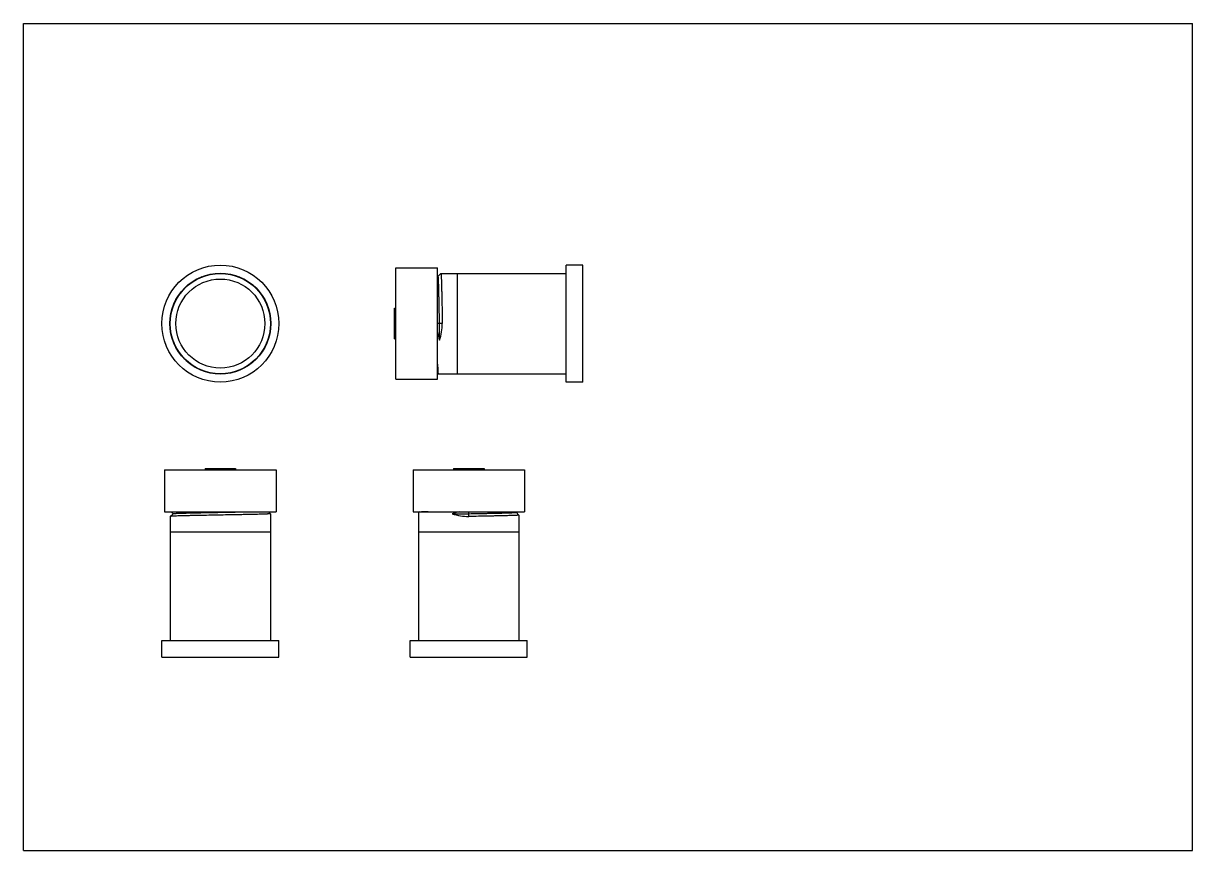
# Model space of a CAD drawing. Header units: millimetres. Extents: x 1074 to 3290, y 957 to 1671.
# Drawn here: x 1073.6 to 1493.6, y 1373.8 to 1670.8 of the extents above; entities that cross this region are included whole.
import ezdxf

# ---------------------------------------------------------------- set-up
doc = ezdxf.new("R2010")
doc.units = ezdxf.units.MM
doc.layers.add('02___PRT_ALL_AXES', color=7, linetype='Continuous')

# ---------------------------------------------------------------- blocks, each defined once
blk = doc.blocks.new('assembly2')
at = {"color": 7, "linetype": 'Continuous'}
for p, q in [((0, 0), (0, 297)), ((0, 297), (420, 297)), ((420, 0), (420, 297)), ((64.09, 206.08), (63.86, 205.85)), ((77.63, 205.85), (77.4, 206.08)), ((148.99, 206.22), (148.78, 206.43)), ((149.98, 207.22), (148.98, 206.23)), ((149.98, 207.22), (149.98, 207.22)), ((150.48, 189.22), (148.78, 189.22)), ((149.48, 183.31), (149.48, 189.22)), ((54.12, 182.34), (54.12, 182.12)), ((87.37, 182.12), (87.38, 182.34)), ((57.78, 176.6), (58.02, 176.5)), ((83.47, 176.5), (83.71, 176.6)), ((148.84, 173.04), (148.84, 172.97)), ((148.78, 171.42), (148.98, 171.23)), ((148.98, 171.23), (148.98, 171.22)), ((53.75, 120.97), (52.75, 119.97)), ((52.75, 119.97), (52.75, 119.97)), ((52.75, 119.97), (52.75, 75.47)), ((53.75, 120.97), (53.05, 121.67)), ((88.74, 120.97), (88.05, 121.67)), ((88.74, 120.97), (88.75, 120.97)), ((88.75, 120.97), (88.75, 75.47)), ((142.18, 121.67), (141.99, 121.47)), ((141.99, 121.47), (141.99, 121.47)), ((143.8, 121.61), (143.73, 121.61)), ((154.07, 120.97), (159.99, 120.97)), ((159.99, 119.97), (159.99, 121.67)), ((176.98, 121.46), (177.19, 121.67)), ((177.98, 120.47), (176.99, 121.47)), ((177.98, 120.47), (177.99, 120.47)), ((0, 0), (420, 0))]:
    blk.add_line(p, q, dxfattribs=at)
for centre, radius, start, end in [((70.98, 189.01), 18.04, 223.9882, 233.3498), ((70.49, 189.41), 18.07, 235.3669, 241.0146), ((70.46, 189.36), 18.03, 241.0152, 245.585), ((322.73, 179.83), 174.03, 181.7034, 182.2389), ((150.6, -52.28), 174.03, 91.7034, 92.2389)]:
    blk.add_arc(centre, radius, start, end, dxfattribs=at)
for centre, major_axis, start_param, end_param in [((132.48, 189.22), (-0.72, 17.99), -1.945973, -1.611077), ((166.48, 189.22), (18, 0.29), -2.981537, -2.822986), ((159.99, 103.97), (0, 18), 0.176345, 0.334896), ((159.99, 137.97), (17.82, -2.57), -1.762667, -1.427771)]:
    blk.add_ellipse(centre, major_axis=major_axis, ratio=1, start_param=start_param, end_param=end_param, dxfattribs=at)
for points, knots in [([(149.48, 189.22), (149.46, 190.32), (149.42, 192.46), (149.37, 195.1), (149.33, 197.13), (149.3, 198.54), (149.27, 199.87), (149.24, 201.1), (149.21, 202.21), (149.18, 203.2), (149.15, 203.95), (149.13, 204.48), (149.11, 204.83), (149.1, 205.13), (149.08, 205.4), (149.07, 205.63), (149.05, 205.83), (149.04, 205.98), (149.02, 206.09), (149.01, 206.15), (149, 206.18), (149, 206.21), (148.99, 206.22), (148.99, 206.22)], [0, 0, 0, 0, 0.192715, 0.37819, 0.466029, 0.549488, 0.627782, 0.700176, 0.765991, 0.824608, 0.875477, 0.897855, 0.918124, 0.936236, 0.952151, 0.96583, 0.977245, 0.986372, 0.993194, 0.995741, 0.997715, 0.999125, 1, 1, 1, 1]), ([(149.98, 207.22), (149.99, 207.22), (149.99, 207.22), (150, 207.2), (150.01, 207.17), (150.02, 207.11), (150.03, 207.02), (150.05, 206.86), (150.06, 206.67), (150.08, 206.44), (150.09, 206.16), (150.11, 205.84), (150.12, 205.48), (150.15, 204.93), (150.17, 204.14), (150.2, 203.09), (150.23, 201.91), (150.26, 200.61), (150.3, 199.19), (150.33, 197.68), (150.36, 196.09), (150.39, 194.43), (150.43, 192.14), (150.46, 190.4), (150.48, 189.22)], [0, 0, 0, 0, 0.000528, 0.00153, 0.003095, 0.005244, 0.011311, 0.019739, 0.03052, 0.043629, 0.059036, 0.076707, 0.096598, 0.118663, 0.1691, 0.227533, 0.2934, 0.366068, 0.444838, 0.528951, 0.617601, 0.709933, 0.805052, 1, 1, 1, 1]), ([(148.84, 172.97), (148.85, 172.84), (148.86, 172.59), (148.87, 172.25), (148.89, 171.96), (148.91, 171.72), (148.92, 171.55), (148.93, 171.43), (148.94, 171.37), (148.95, 171.31), (148.96, 171.27), (148.97, 171.25), (148.97, 171.23), (148.98, 171.23)], [0, 0, 0, 0, 0.222205, 0.417469, 0.585227, 0.725029, 0.836521, 0.881555, 0.919425, 0.950134, 0.973705, 0.990221, 1, 1, 1, 1]), ([(88.75, 120.97), (88.75, 120.97), (88.74, 120.96), (88.72, 120.95), (88.69, 120.94), (88.64, 120.93), (88.54, 120.92), (88.39, 120.9), (88.2, 120.89), (87.96, 120.87), (87.69, 120.86), (87.37, 120.84), (87.02, 120.83), (86.47, 120.81), (85.69, 120.78), (84.65, 120.75), (83.48, 120.72), (82.19, 120.69), (80.79, 120.66), (79.29, 120.63), (77.71, 120.6), (76.07, 120.56), (73.79, 120.52), (70.89, 120.47), (67.45, 120.41), (64.63, 120.36), (62.47, 120.32), (60.96, 120.29), (59.54, 120.26), (58.23, 120.22), (57.03, 120.19), (55.97, 120.16), (55.17, 120.14), (54.61, 120.11), (54.24, 120.1), (53.91, 120.08), (53.62, 120.07), (53.37, 120.05), (53.17, 120.04), (53.02, 120.02), (52.93, 120.01), (52.87, 120.01), (52.82, 120), (52.79, 119.99), (52.77, 119.98), (52.75, 119.98), (52.75, 119.97)], [0, 0, 0, 0, 0.000269, 0.000776, 0.001562, 0.002636, 0.005658, 0.009848, 0.0152, 0.021702, 0.029342, 0.038099, 0.047955, 0.058886, 0.083867, 0.112805, 0.145428, 0.181424, 0.22045, 0.262136, 0.306086, 0.35188, 0.399085, 0.495919, 0.592911, 0.686378, 0.730673, 0.772774, 0.812281, 0.848819, 0.88204, 0.911628, 0.937302, 0.948594, 0.95882, 0.967955, 0.975978, 0.982871, 0.988617, 0.993205, 0.995062, 0.996626, 0.997899, 0.998881, 0.999577, 1, 1, 1, 1]), ([(53.75, 120.97), (53.76, 120.98), (53.78, 120.99), (53.82, 121), (53.88, 121.01), (53.96, 121.02), (54.06, 121.03), (54.17, 121.04), (54.31, 121.05), (54.53, 121.07), (54.86, 121.09), (55.3, 121.11), (55.82, 121.13), (56.4, 121.15), (57.05, 121.17), (57.77, 121.19), (58.54, 121.21), (59.68, 121.24), (61.23, 121.28), (63.22, 121.32), (65.34, 121.37), (67.57, 121.41), (69.85, 121.45), (72.15, 121.5), (74.43, 121.54), (77.29, 121.59), (79.38, 121.64), (80.74, 121.67)], [0, 0, 0, 0, 0.000866, 0.002415, 0.004675, 0.007652, 0.011346, 0.015753, 0.02087, 0.026692, 0.040423, 0.056885, 0.076004, 0.097689, 0.121843, 0.148352, 0.177096, 0.207939, 0.275345, 0.349322, 0.4285, 0.51141, 0.596517, 0.682243, 0.766999, 0.849213, 1, 1, 1, 1]), ([(143.73, 121.61), (143.6, 121.6), (143.36, 121.59), (143.02, 121.58), (142.72, 121.56), (142.48, 121.54), (142.31, 121.53), (142.2, 121.52), (142.13, 121.51), (142.08, 121.5), (142.04, 121.49), (142.01, 121.48), (141.99, 121.48), (141.99, 121.47)], [0, 0, 0, 0, 0.222205, 0.417469, 0.585227, 0.725029, 0.836521, 0.881555, 0.919425, 0.950134, 0.973705, 0.990221, 1, 1, 1, 1]), ([(159.99, 120.97), (161.08, 120.99), (163.22, 121.03), (165.87, 121.08), (167.89, 121.12), (169.3, 121.15), (170.63, 121.18), (171.86, 121.21), (172.97, 121.24), (173.97, 121.28), (174.71, 121.3), (175.24, 121.32), (175.59, 121.34), (175.9, 121.35), (176.17, 121.37), (176.4, 121.38), (176.59, 121.4), (176.75, 121.41), (176.85, 121.43), (176.91, 121.44), (176.95, 121.45), (176.97, 121.45), (176.98, 121.46), (176.98, 121.46)], [0, 0, 0, 0, 0.192715, 0.37819, 0.466029, 0.549488, 0.627782, 0.700176, 0.765991, 0.824608, 0.875477, 0.897855, 0.918124, 0.936236, 0.952151, 0.96583, 0.977245, 0.986372, 0.993194, 0.995741, 0.997715, 0.999125, 1, 1, 1, 1]), ([(177.99, 120.47), (177.99, 120.47), (177.98, 120.46), (177.96, 120.45), (177.94, 120.44), (177.88, 120.43), (177.78, 120.42), (177.63, 120.4), (177.43, 120.39), (177.2, 120.37), (176.92, 120.36), (176.6, 120.34), (176.25, 120.33), (175.69, 120.31), (174.91, 120.28), (173.86, 120.25), (172.67, 120.22), (171.37, 120.19), (169.96, 120.16), (168.45, 120.12), (166.85, 120.09), (165.2, 120.06), (162.9, 120.02), (161.16, 119.99), (159.99, 119.97)], [0, 0, 0, 0, 0.000528, 0.00153, 0.003095, 0.005244, 0.011311, 0.019739, 0.03052, 0.043629, 0.059036, 0.076707, 0.096598, 0.118663, 0.1691, 0.227533, 0.2934, 0.366068, 0.444838, 0.528951, 0.617601, 0.709933, 0.805052, 1, 1, 1, 1])]:
    blk.add_open_spline(points, degree=3, knots=knots, dxfattribs=at)
at = {"layer": '02___PRT_ALL_AXES', "color": 7, "linetype": 'Continuous'}
for p, q in [((200.98, 210.22), (194.98, 210.22)), ((194.98, 168.22), (194.98, 210.22)), ((200.98, 168.22), (200.98, 210.22)), ((133.78, 169.22), (133.78, 209.22)), ((133.78, 209.22), (148.78, 209.22)), ((148.78, 169.22), (148.78, 209.22)), ((149.98, 207.22), (194.98, 207.22)), ((155.98, 171.22), (155.98, 207.22)), ((133.28, 183.72), (133.28, 194.72)), ((133.28, 194.72), (133.78, 194.72)), ((133.28, 183.72), (133.78, 183.72)), ((133.78, 169.22), (148.78, 169.22)), ((148.98, 171.22), (194.98, 171.22)), ((200.98, 168.22), (194.98, 168.22)), ((50.75, 136.67), (50.75, 121.67)), ((50.75, 136.67), (90.75, 136.67)), ((65.25, 137.17), (65.25, 136.67)), ((65.25, 137.17), (76.25, 137.17)), ((76.25, 137.17), (76.25, 136.67)), ((90.75, 136.67), (90.75, 121.67)), ((139.99, 136.67), (139.99, 121.67)), ((139.99, 136.67), (179.99, 136.67)), ((154.49, 137.17), (154.49, 136.67)), ((154.49, 137.17), (165.49, 137.17)), ((165.49, 137.17), (165.49, 136.67)), ((179.99, 136.67), (179.99, 121.67)), ((50.75, 121.67), (90.75, 121.67)), ((52.75, 119.97), (52.75, 114.47)), ((88.75, 120.97), (88.75, 75.47)), ((139.99, 121.67), (179.99, 121.67)), ((141.99, 121.47), (141.99, 75.47)), ((177.99, 120.47), (177.99, 75.47)), ((52.75, 114.47), (88.75, 114.47)), ((141.99, 114.47), (177.99, 114.47)), ((49.75, 75.47), (91.75, 75.47)), ((49.75, 69.47), (49.75, 75.47)), ((91.75, 69.47), (91.75, 75.47)), ((138.99, 75.47), (180.99, 75.47)), ((138.99, 69.47), (138.99, 75.47)), ((180.99, 69.47), (180.99, 75.47)), ((49.75, 69.47), (91.75, 69.47)), ((138.99, 69.47), (180.99, 69.47))]:
    blk.add_line(p, q, dxfattribs=at)
for radius in [21, 18.12, 18, 16]:
    blk.add_circle((70.75, 189.22), radius, dxfattribs=at)

msp = doc.modelspace()

# ---------------------------------------------------------------- block references
msp.add_blockref('assembly2', (1073.56, 1373.8))

doc.saveas('drawing.dxf')
